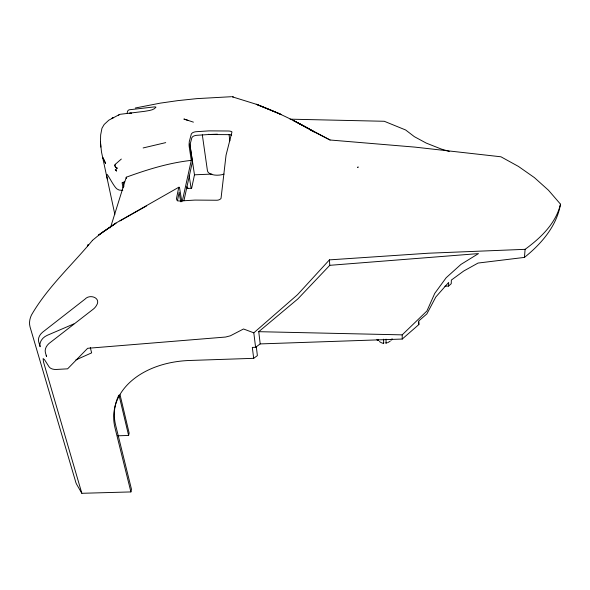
<?xml version="1.0" encoding="UTF-8"?>
<svg xmlns="http://www.w3.org/2000/svg" width="590" height="590" viewBox="0 0 590 590"><rect width="100%" height="100%" fill="white"/><g stroke="black" fill="none" stroke-linecap="round" stroke-linejoin="round"><path stroke-width="0.89" d="M92.519 240.307C72.127 265.035 47.584 287.087 31.454 315.053C29.677 318.733 28.925 323.032 30.075 327.022L75.395 480.88A26.27 18.393 -19.3 0 0 76.862 484.7L81.833 493.299L130.914 491.927L115.028 427.942A87.541 61.323 6.5 0 1 189.737 360.475L253.685 358.329L252.314 347.399L255.588 347.289L260.205 343.911L402.233 339.051L418.848 324.559L418.863 320.857L426.887 313.887L435.818 296.984L448.651 282.44L448.555 286.084L444.882 286.216M379.341 341.551C380.108 341.942 384.031 344.671 383.67 342.399M448.555 286.084A162.014 102.092 8.7 0 1 451.239 283.716L451.343 280.08L463.681 271.046L478.048 263.059L524.444 257.402L525.1 249.327C540.669 237.94 555.802 223.581 560.5 204.169L548.479 190.245L534.385 177.597L518.433 166.424L500.925 156.785L414.844 147.109L330.076 140L310.03 129.785M560.5 204.169C556.739 226.154 541.362 243.854 524.444 257.402M177.428 200.873L179.154 192.259L180.71 201.787M130.914 491.927L131.467 489.243L115.662 425.294A87.283 61.279 6.5 0 1 118.826 395.226M189.855 144.041L194.479 174.81L191.772 187.672A3.938 0.649 87.1 0 1 190.813 186.455L189.139 175.599M183.918 200.718L192.436 161.697L189.928 145.037L191.875 137.625L192.827 136.555A4.101 1.704 -12.1 0 1 196.367 135.346L208.558 134.527L228.876 134.645M182.362 200.843L191.285 160.377L189.272 147.05A3.429 0.56 86.7 0 1 189.073 144.705L189.294 141.593L191.33 133.989L192.288 132.927A4.108 1.681 -12 0 1 195.843 131.732L208.948 130.877L228.426 131.002A4.078 1.423 -0.9 0 1 231.973 131.961L226.044 155.17L221.029 198.402A4.514 2.987 -4 0 1 216.611 200.239L194.943 200.084L180.378 200.969A4.55 2.567 -15.2 0 1 176.904 200.187L176.447 198.749L178.6 188.04L179.301 187.303A3.658 0.649 87.1 0 1 179.729 188.844L181.831 201.78M117.602 435.796L128.613 435.457L129.144 433.082L120.035 394.732M110.419 227.792L126.26 177.214C147.323 169.544 168.924 162.825 191.285 160.377M208.558 134.527L217.371 134.188M115.338 164.293L114.888 165.222A4.034 2.367 38.5 0 0 116.665 168.091L117.44 168.143L116.577 168.202A4.034 2.375 36.8 0 1 114.762 165.377L115.338 164.293L121.326 159.049M391.48 339.066L390.986 339.582M525.1 249.327L428.524 253.213L329.427 259.873L297.485 294.72L253.811 332.834L255.588 347.289M258.745 331.683L402.196 334.862L426.917 310.989L434.764 293.363L446.18 277.72L460.945 264.416L478.497 253.589L329.766 265.323L297.847 298.931L258.745 331.683L260.205 343.911M92.778 240.086L101.79 232.711L116.001 223.138L98.523 235.167M390.219 341.182L387.483 342.79M253.685 358.329L257.387 355.615L256.274 346.514M98.744 234.938L116.127 222.946L178.984 187.141M119.999 220.881L146.615 205.881M119.033 114.762L108.818 120.176L104.172 124.475L101.952 128.273L100.654 134.97L100.47 142.131L101.495 151.991L114.836 214.384M75.889 359.9L91.634 352.872L90.292 347.547M73.824 323.91L47.23 335.334A10.104 7.5 -33.3 0 0 40.12 346.728L38.682 341.765A10.207 7.618 -33.2 0 1 42.51 332.281L85.004 299.145C89.879 293.621 101.583 297.898 96.406 305.583A10.185 7.014 -33 0 1 92.748 309.558L48.977 343.505A10.155 7.493 -33.6 0 0 45.415 352.68L46.529 356.544A10.126 7.449 -33.7 0 1 46.308 355.283M124.542 181.801L122.071 182.738L123.081 187.782M143.141 147.95L165.716 142.625M135.316 108.007L160.266 103.139L177.789 100.632L196.728 98.641L231.464 96.701M194.479 174.81L211.862 174.087M187.583 188.439L191.477 188.284M209.126 134.35L208.631 134.299M290.11 119.173L384.274 121.275L405.647 129.984L414.357 136.666L426.268 143.105L441.305 149.049L449.255 151.409M122.779 190.275L120.353 190.186A3.946 2.006 -10 0 1 117.978 189.412C113.907 189.036 103.67 164.027 107.432 179.301M233.397 96.885L232.254 96.804L256.252 104.26C276.304 111.768 295.656 120.987 314.123 131.821L298.216 123.037M209.826 134.52L208.919 134.527M188.291 120.471L183.874 119.025L193.409 122.145M253.811 332.834L243.523 328.984L230.366 335.806L225.609 337.038L87.63 348.307L67.621 368.824L56.441 369.451A10.155 6.224 -16.3 0 1 48.977 366.685L44.597 359.804L43.136 358.543L43.461 361.788L81.833 493.299M330.076 140L293.119 120.36L308.216 128.524M378.345 340.01L377.829 339.538M119.033 395.293L128.613 435.457M123.074 182.317L123.915 186.514M126.26 177.214L126.555 178.681M202.318 134.815L207.481 171.056A11.837 6.04 -6.9 0 0 224.067 174.109M386.059 343.026L386.081 342.318M229.053 134.542L229.834 140.885M418.568 321.956L418.848 324.559M386.081 343.564L386.03 339.147M383.677 343.646L383.611 339.169M100.47 142.131L100.794 147.08M329.427 259.873L329.766 265.323M402.196 334.862L402.233 339.051M383.677 342.65L383.677 343.048M228.876 134.638A4.071 1.431 -0.9 0 1 231.664 135.125M118.612 115.301A7.434 4.204 57.5 0 1 120.176 114.298L144.557 111.34C148.245 110.618 153.946 110.308 155.959 107.144A7.552 1.431 -16 0 0 154.152 106.93L129.306 109.77A7.242 4.145 57.7 0 0 127.234 113.14M129.276 113.339A7.22 4.13 57.5 0 1 131.43 113.096M131.186 113.575A7.213 1.77 86.8 0 1 131.26 113.391M187.886 187.834A3.938 0.664 87.1 0 1 186.905 186.617M378.441 340.496A1.438 1.092 -2.5 0 1 376.973 339.457M392.335 338.933A1.446 1.092 -3.2 0 1 390.912 340.069M116.429 169.994L116.444 170.982L116.429 169.994M358.034 167.022L357.806 167.457L358.034 167.022M88.375 244.444L87.453 245.846L88.375 244.444M112.956 117.882L111.953 118.31L112.956 117.882M116.385 170.495L115.293 169.839L116.385 170.495M277.713 112.97L256.252 104.26L281.305 114.563L277.713 112.97M105.617 163.423L102.955 157.796L105.617 163.423"/></g></svg>
